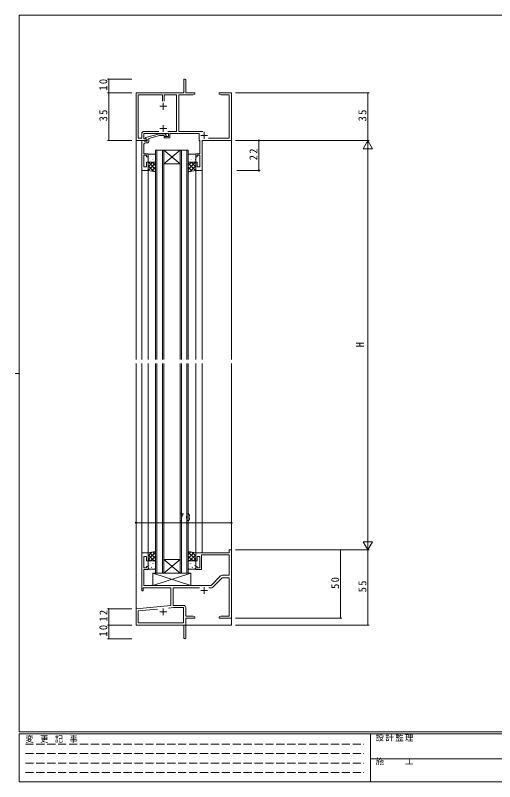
# Model space of a CAD drawing. Units: millimetres, scale not verified. Extents: x -594 to 199, y -420 to 144.
# Drawn here: x -594 to -242, y -420 to 141 of the extents above; entities that cross this region are included whole.
import ezdxf
from ezdxf.enums import TextEntityAlignment as Align

# ---------------------------------------------------------------- set-up
doc = ezdxf.new("R2010")
doc.units = ezdxf.units.MM
doc.header["$LTSCALE"] = 2
doc.linetypes.add('DASHED3', pattern=[4, 3, -1])
for name, color, linetype, lineweight in [('0-1_YKK_ZWAK', 7, 'Continuous', 9), ('0-3_YKK_11', 7, 'Continuous', 9), ('0-4_YKK_12', 2, 'Continuous', 9), ('0-5_YKK_13', 4, 'Continuous', 9), ('0-6_YKK_D', 6, 'Continuous', 9)]:
    doc.layers.add(name, color=color, linetype=linetype, lineweight=lineweight)
doc.styles.add('ＭＳ ゴシック', font='')
doc.styles.get('ＭＳ ゴシック').set_extended_font_data('MS Gothic')

msp = doc.modelspace()

# ---------------------------------------------------------------- linework, layer by layer
at = {"layer": '0-1_YKK_ZWAK'}
for p, q in [((-591.2, -383.6), (-591.2, 141.4)), ((178.8, 141.4), (-591.2, 141.4)), ((-594, -121.1), (-591.2, -121.1)), ((178.8, -383.6), (-591.2, -383.6)), ((-591.2, -420), (-591.2, -385)), ((141, -385), (-591.2, -385)), ((-333.6, -385), (-333.6, -420)), ((-333.6, -403.199), (-204.8, -403.199)), ((-591.2, -420), (141, -420))]:
    msp.add_line(p, q, dxfattribs=at)
at = {"layer": '0-1_YKK_ZWAK', "linetype": 'DASHED3'}
for p, q in [((-586.601, -392.512), (-338.409, -392.512)), ((-586.601, -399.441), (-338.409, -399.441)), ((-586.601, -406.37), (-338.409, -406.37)), ((-586.601, -413.298), (-338.409, -413.298))]:
    msp.add_line(p, q, dxfattribs=at)
at = {"layer": '0-3_YKK_11'}
for p, q in [((-470.479, 84.732), (-470.479, 93.982)), ((-468.979, 93.982), (-468.979, 84.732)), ((-505.479, 84.732), (-470.479, 84.732)), ((-505.479, 49.732), (-505.479, 84.732)), ((-468.979, 84.732), (-462.479, 84.732)), ((-462.479, 84.732), (-462.479, 83.732)), ((-444.479, 84.732), (-440.938, 84.732)), ((-444.479, 83.732), (-444.479, 84.732)), ((-440.938, 84.732), (-440.754, 84.612)), ((-440.754, 84.612), (-440.204, 84.612)), ((-440.204, 84.612), (-440.021, 84.732)), ((-440.021, 84.732), (-439.938, 84.732)), ((-439.938, 84.732), (-439.754, 84.612)), ((-439.754, 84.612), (-439.204, 84.612)), ((-439.204, 84.612), (-439.021, 84.732)), ((-439.021, 84.732), (-435.479, 84.732)), ((-435.479, 84.732), (-435.479, 49.732)), ((-503.849, 83.102), (-503.849, 51.362)), ((-486.129, 83.102), (-503.849, 83.102)), ((-486.129, 78.432), (-486.129, 83.102)), ((-486.129, 78.432), (-486.129, 83.102)), ((-484.829, 83.102), (-484.829, 78.432)), ((-475.709, 83.102), (-484.829, 83.102)), ((-475.709, 56.362), (-475.709, 83.102)), ((-474.079, 83.102), (-474.079, 56.362)), ((-463.571, 83.102), (-474.079, 83.102)), ((-462.479, 83.732), (-463.571, 83.102)), ((-443.388, 83.102), (-444.479, 83.732)), ((-437.109, 83.102), (-443.388, 83.102)), ((-437.109, 51.362), (-437.109, 83.102)), ((-487.979, 74.732), (-482.979, 74.732)), ((-485.479, 77.232), (-485.479, 72.232)), ((-499.679, 56.362), (-488.83, 56.362)), ((-487.979, 58.432), (-482.979, 58.432)), ((-485.479, 60.932), (-485.479, 55.932)), ((-482.129, 56.362), (-475.709, 56.362)), ((-474.079, 56.362), (-456.573, 56.362)), ((-503.849, 51.362), (-501.279, 51.362)), ((-501.279, 51.362), (-501.279, 54.762)), ((-499.649, 54.732), (-499.649, 51.032)), ((-481.579, 54.732), (-499.649, 54.732)), ((-499.649, 51.032), (-498.145, 51.032)), ((-488.376, 54.532), (-498.479, 51.824)), ((-498.479, 51.824), (-498.479, 51.224)), ((-498.479, 51.224), (-497.279, 50.532)), ((-498.145, 51.032), (-497.279, 50.532)), ((-497.279, 50.532), (-497.279, 49.232)), ((-497.279, 50.532), (-497.279, 49.732)), ((-495.979, 51.252), (-488.218, 53.332)), ((-495.979, 49.432), (-495.979, 51.252)), ((-484.431, 54.532), (-488.376, 54.532)), ((-488.218, 53.332), (-484.928, 53.332)), ((-484.928, 53.332), (-484.504, 52.907)), ((-484.779, 52.732), (-481.579, 52.732)), ((-484.779, 51.732), (-484.779, 52.732)), ((-480.579, 51.732), (-484.779, 51.732)), ((-483.655, 53.756), (-484.431, 54.532)), ((-481.579, 52.732), (-481.579, 54.732)), ((-480.579, 54.732), (-480.579, 51.732)), ((-459.109, 54.732), (-480.579, 54.732)), ((-459.109, 49.932), (-459.109, 54.732)), ((-457.979, 53.432), (-452.979, 53.432)), ((-455.479, 55.932), (-455.479, 50.932)), ((-452.24, 51.362), (-437.109, 51.362)), ((-497.279, 49.732), (-505.479, 49.732)), ((-499.579, 49.732), (-501.279, 49.732)), ((-501.279, 49.732), (-501.279, 27.732)), ((-499.769, 45.507), (-499.649, 45.69)), ((-499.769, 44.957), (-499.769, 45.507)), ((-499.649, 44.773), (-499.769, 44.957)), ((-499.649, 45.69), (-499.649, 46.932)), ((-499.279, 49.432), (-499.579, 49.732)), ((-499.079, 49.232), (-499.279, 49.432)), ((-497.279, 49.232), (-499.079, 49.232)), ((-498.649, 47.932), (-497.479, 47.932)), ((-458.909, 49.732), (-459.109, 49.932)), ((-458.709, 49.532), (-458.909, 49.732)), ((-458.709, 39.932), (-458.709, 49.532)), ((-457.079, 49.732), (-457.079, 27.732)), ((-435.479, 49.732), (-457.079, 49.732)), ((-499.769, 44.507), (-499.649, 44.69)), ((-499.769, 43.957), (-499.769, 44.507)), ((-499.649, 43.773), (-499.769, 43.957)), ((-499.649, 44.69), (-499.649, 44.773)), ((-499.649, 39.932), (-499.649, 43.773)), ((-496.679, 39.932), (-499.649, 39.932)), ((-496.679, 37.732), (-496.679, 39.932)), ((-461.679, 39.932), (-458.709, 39.932)), ((-461.679, 37.732), (-461.679, 39.932)), ((-499.649, 38.932), (-497.679, 38.932)), ((-499.649, 30.432), (-499.649, 38.932)), ((-497.679, 38.932), (-497.679, 37.732)), ((-497.679, 37.732), (-496.679, 37.732)), ((-497.679, 33.732), (-497.679, 30.432)), ((-496.679, 33.732), (-497.679, 33.732)), ((-496.679, 27.732), (-496.679, 33.732)), ((-460.679, 37.732), (-461.679, 37.732)), ((-461.679, 33.732), (-460.679, 33.732)), ((-461.679, 27.732), (-461.679, 33.732)), ((-460.679, 38.932), (-460.679, 37.732)), ((-458.709, 38.932), (-460.679, 38.932)), ((-460.679, 33.732), (-460.679, 30.432)), ((-458.709, 30.432), (-458.709, 38.932)), ((-497.679, 30.432), (-499.649, 30.432)), ((-460.679, 30.432), (-458.709, 30.432)), ((-501.279, 27.732), (-496.679, 27.732)), ((-457.079, 27.732), (-461.679, 27.732)), ((-501.279, -252.267), (-496.679, -252.267)), ((-501.279, -280.267), (-501.279, -252.267)), ((-496.679, -252.267), (-496.679, -258.267)), ((-461.679, -252.267), (-437.109, -252.267)), ((-461.679, -258.267), (-461.679, -252.267)), ((-437.109, -250.267), (-435.479, -250.267)), ((-437.109, -252.267), (-437.109, -250.267)), ((-435.479, -250.267), (-435.479, -300.267)), ((-499.649, -254.967), (-499.649, -263.467)), ((-497.679, -254.967), (-499.649, -254.967)), ((-497.679, -258.267), (-497.679, -254.967)), ((-460.679, -254.967), (-460.679, -258.267)), ((-458.679, -254.967), (-460.679, -254.967)), ((-458.679, -263.467), (-458.679, -254.967)), ((-457.479, -253.897), (-457.479, -264.467)), ((-437.109, -253.897), (-457.479, -253.897)), ((-437.109, -268.767), (-437.109, -253.897)), ((-499.649, -263.467), (-497.679, -263.467)), ((-496.679, -258.267), (-497.679, -258.267)), ((-497.679, -262.267), (-496.679, -262.267)), ((-497.679, -263.467), (-497.679, -262.267)), ((-496.679, -262.267), (-496.679, -264.467)), ((-460.679, -258.267), (-461.679, -258.267)), ((-461.679, -262.267), (-460.679, -262.267)), ((-461.679, -264.467), (-461.679, -262.267)), ((-460.679, -262.267), (-460.679, -263.467)), ((-460.679, -263.467), (-458.679, -263.467)), ((-499.649, -264.467), (-499.649, -276.267)), ((-496.679, -264.467), (-499.649, -264.467)), ((-457.479, -264.467), (-461.679, -264.467)), ((-450.479, -276.267), (-443.448, -269.235)), ((-442.317, -268.767), (-437.109, -268.767)), ((-442.234, -270.567), (-449.265, -277.598)), ((-437.109, -270.567), (-442.234, -270.567)), ((-437.109, -298.637), (-437.109, -270.567)), ((-500.279, -280.267), (-501.279, -280.267)), ((-500.279, -277.897), (-500.279, -280.267)), ((-479.979, -277.897), (-500.279, -277.897)), ((-499.649, -276.267), (-450.479, -276.267)), ((-479.979, -291.036), (-479.979, -277.897)), ((-478.179, -278.067), (-478.179, -290.867)), ((-458.904, -278.067), (-478.179, -278.067)), ((-457.979, -279.967), (-452.979, -279.967)), ((-455.479, -277.467), (-455.479, -282.467)), ((-450.397, -278.067), (-452.055, -278.067)), ((-505.479, -293.267), (-479.979, -291.036)), ((-478.179, -290.867), (-470.579, -290.867)), ((-505.479, -305.267), (-505.479, -293.267)), ((-503.849, -294.76), (-489.632, -293.516)), ((-503.849, -303.637), (-503.849, -294.76)), ((-487.979, -295.567), (-482.979, -295.567)), ((-485.479, -293.067), (-485.479, -298.067)), ((-481.746, -292.827), (-477.976, -292.497)), ((-481.746, -292.827), (-477.976, -292.497)), ((-477.976, -292.497), (-470.609, -292.497)), ((-470.609, -292.497), (-470.609, -303.637)), ((-468.979, -292.467), (-468.979, -298.637)), ((-468.979, -298.637), (-463.571, -298.637)), ((-468.979, -300.267), (-468.979, -314.517)), ((-462.479, -300.267), (-468.979, -300.267)), ((-463.571, -298.637), (-462.479, -299.267)), ((-462.479, -299.267), (-462.479, -300.267)), ((-444.479, -299.267), (-443.388, -298.637)), ((-444.479, -300.267), (-444.479, -299.267)), ((-440.938, -300.267), (-444.479, -300.267)), ((-443.388, -298.637), (-437.109, -298.637)), ((-440.754, -300.147), (-440.938, -300.267)), ((-440.204, -300.147), (-440.754, -300.147)), ((-440.021, -300.267), (-440.204, -300.147)), ((-439.938, -300.267), (-440.021, -300.267)), ((-439.754, -300.147), (-439.938, -300.267)), ((-439.204, -300.147), (-439.754, -300.147)), ((-439.021, -300.267), (-439.204, -300.147)), ((-435.479, -300.267), (-439.021, -300.267)), ((-470.479, -305.267), (-505.479, -305.267)), ((-470.609, -303.637), (-503.849, -303.637)), ((-470.479, -309.808), (-470.479, -305.267)), ((-470.359, -309.992), (-470.479, -309.808)), ((-470.479, -310.725), (-470.359, -310.542)), ((-470.479, -314.517), (-470.479, -310.725)), ((-470.359, -310.542), (-470.359, -309.992))]:
    msp.add_line(p, q, dxfattribs=at)
for centre, radius, start, end in [((-469.729, 93.982), 0.75, 359.99998, 180), ((-499.679, 54.762), 1.6, 90, 179.99998), ((-484.079, 53.332), 0.6, 224.99998, 45), ((-498.649, 46.932), 1, 90, 179.99998), ((-497.479, 49.432), 1.5, 270, 359.99998), ((-442.317, -270.367), 1.6, 89.99998, 134.99998), ((-450.397, -276.467), 1.6, 269.99998, 314.99998), ((-470.579, -292.467), 1.6, 0, 89.99998), ((-469.729, -314.517), 0.75, 179.99998, 0)]:
    msp.add_arc(centre, radius, start, end, dxfattribs=at)
at = {"layer": '0-4_YKK_12'}
for p, q in [((-505.479, 79.732), (-505.479, -110.768)), ((-435.479, 79.732), (-435.479, 66.031)), ((-435.479, 64.432), (-435.479, -110.768)), ((-491.179, 42.731), (-491.179, -110.768)), ((-491.179, 42.731), (-485.179, 42.731)), ((-490.179, 42.731), (-490.179, -110.768)), ((-486.179, 42.731), (-486.179, -110.768)), ((-485.179, 42.731), (-485.179, -110.768)), ((-485.179, 42.731), (-473.179, 42.731)), ((-485.179, 42.731), (-473.179, 32.731)), ((-473.179, 42.731), (-485.179, 32.731)), ((-473.179, 42.731), (-473.179, -110.768)), ((-473.179, 42.731), (-467.179, 42.731)), ((-472.179, 42.731), (-472.179, -110.768)), ((-468.179, 42.731), (-468.179, -110.768)), ((-467.179, 42.731), (-467.179, -110.768)), ((-496.679, 28.232), (-496.679, -110.768)), ((-485.179, 32.731), (-473.179, 32.731)), ((-461.679, 28.232), (-461.679, -110.768)), ((-501.279, 28.032), (-501.279, -110.768)), ((-457.079, 28.032), (-457.079, -110.768)), ((-505.479, -113.768), (-505.479, -305.268)), ((-501.279, -113.768), (-501.279, -252.568)), ((-496.679, -113.768), (-496.679, -252.768)), ((-491.179, -267.268), (-491.179, -113.768)), ((-490.179, -267.268), (-490.179, -113.768)), ((-486.179, -267.268), (-486.179, -113.768)), ((-485.179, -267.268), (-485.179, -113.768)), ((-473.179, -267.268), (-473.179, -113.768)), ((-472.179, -267.268), (-472.179, -113.768)), ((-468.179, -267.268), (-468.179, -113.768)), ((-467.179, -267.268), (-467.179, -113.768)), ((-461.679, -113.768), (-461.679, -252.568)), ((-457.079, -113.768), (-457.079, -252.268)), ((-435.479, -113.768), (-435.479, -250.268)), ((-435.479, -251.668), (-435.479, -305.268)), ((-485.179, -257.268), (-473.179, -257.268)), ((-485.179, -267.268), (-473.179, -257.268)), ((-473.179, -267.268), (-485.179, -257.268)), ((-485.179, -267.268), (-491.179, -267.268)), ((-485.179, -267.268), (-473.179, -267.268)), ((-467.179, -267.268), (-473.179, -267.268)), ((-505.479, -305.268), (-492.779, -305.268)), ((-490.979, -305.268), (-435.479, -305.268))]:
    msp.add_line(p, q, dxfattribs=at)
at = {"layer": '0-5_YKK_13'}
for p, q in [((-491.679, 39.732), (-496.179, 39.732)), ((-466.679, 39.732), (-462.179, 39.732)), ((-496.679, 39.232), (-496.679, 34.232)), ((-496.679, 33.732), (-491.179, 33.732)), ((-496.679, 27.732), (-496.679, 33.732)), ((-496.679, 30.379), (-493.326, 33.732)), ((-496.679, 33.207), (-496.155, 33.732)), ((-496.543, 37.223), (-496.497, 37.312)), ((-491.179, 28.456), (-496.455, 33.732)), ((-496.372, 35.809), (-496.365, 35.817)), ((-496.179, 33.732), (-491.679, 33.732)), ((-495.945, 34.352), (-495.901, 34.376)), ((-495.302, 36.544), (-495.258, 36.568)), ((-494.71, 38.434), (-494.667, 38.458)), ((-494.552, 33.826), (-494.546, 33.834)), ((-494.397, 38.014), (-494.39, 38.021)), ((-493.868, 33.92), (-493.824, 33.944)), ((-493.654, 35.699), (-493.607, 35.787)), ((-491.179, 31.284), (-493.627, 33.732)), ((-493.277, 35.81), (-493.233, 35.834)), ((-492.634, 38.001), (-492.59, 38.025)), ((-492.611, 35.994), (-492.604, 36.001)), ((-491.2, 35.377), (-491.179, 35.389)), ((-491.179, 34.232), (-491.179, 39.232)), ((-491.179, 33.732), (-491.179, 26.732)), ((-467.179, 34.232), (-467.179, 39.232)), ((-467.158, 35.377), (-467.179, 35.389)), ((-467.179, 33.732), (-467.179, 26.732)), ((-461.679, 33.732), (-467.179, 33.732)), ((-467.179, 28.456), (-461.903, 33.732)), ((-467.179, 31.284), (-464.732, 33.732)), ((-462.179, 33.732), (-466.679, 33.732)), ((-465.725, 38.001), (-465.769, 38.025)), ((-465.748, 35.994), (-465.755, 36.001)), ((-465.082, 35.81), (-465.126, 35.834)), ((-461.679, 30.379), (-465.032, 33.732)), ((-464.705, 35.699), (-464.752, 35.787)), ((-464.491, 33.92), (-464.534, 33.944)), ((-463.962, 38.014), (-463.969, 38.021)), ((-463.807, 33.826), (-463.813, 33.834)), ((-463.648, 38.434), (-463.692, 38.458)), ((-463.057, 36.544), (-463.101, 36.568)), ((-462.414, 34.352), (-462.458, 34.376)), ((-461.679, 33.207), (-462.204, 33.732)), ((-461.987, 35.809), (-461.994, 35.817)), ((-461.816, 37.223), (-461.862, 37.312)), ((-461.679, 39.232), (-461.679, 34.232)), ((-461.679, 27.732), (-461.679, 33.732)), ((-492.529, 26.977), (-496.679, 31.127)), ((-495.986, 27.606), (-496.679, 28.299)), ((-496.526, 27.704), (-491.179, 33.05)), ((-494.133, 27.269), (-491.179, 30.222)), ((-461.833, 27.704), (-467.179, 33.05)), ((-464.226, 27.269), (-467.179, 30.222)), ((-465.83, 26.977), (-461.679, 31.127)), ((-462.373, 27.606), (-461.679, 28.299)), ((-491.179, 26.732), (-496.679, 27.732)), ((-491.739, 26.834), (-491.179, 27.393)), ((-467.179, 26.732), (-461.679, 27.732)), ((-466.62, 26.834), (-467.179, 27.393)), ((-491.179, -251.268), (-496.679, -252.268)), ((-496.679, -254.528), (-493.918, -251.766)), ((-496.679, -257.356), (-491.179, -251.856)), ((-496.679, -252.268), (-496.679, -258.268)), ((-491.179, -256.451), (-495.565, -252.066)), ((-491.179, -253.622), (-493.171, -251.63)), ((-491.179, -258.268), (-491.179, -251.268)), ((-467.179, -258.268), (-467.179, -251.268)), ((-467.179, -251.268), (-461.679, -252.268)), ((-467.179, -253.622), (-465.188, -251.63)), ((-461.679, -257.356), (-467.179, -251.856)), ((-467.179, -256.451), (-462.794, -252.066)), ((-461.679, -254.528), (-464.441, -251.766)), ((-461.679, -252.268), (-461.679, -258.268)), ((-492.19, -258.268), (-496.679, -253.779)), ((-495.019, -258.268), (-496.679, -256.608)), ((-494.763, -258.268), (-491.179, -254.684)), ((-491.935, -258.268), (-491.179, -257.513)), ((-463.596, -258.268), (-467.179, -254.684)), ((-466.424, -258.268), (-467.179, -257.513)), ((-466.169, -258.268), (-461.679, -253.779)), ((-463.34, -258.268), (-461.679, -256.608)), ((-496.679, -258.268), (-491.179, -258.268)), ((-496.679, -263.768), (-496.679, -258.768)), ((-496.235, -263.705), (-496.191, -263.728)), ((-496.179, -258.268), (-491.679, -258.268)), ((-496.043, -261.76), (-495.997, -261.848)), ((-495.872, -260.346), (-495.865, -260.353)), ((-495.445, -258.889), (-495.401, -258.913)), ((-494.802, -261.081), (-494.758, -261.105)), ((-494.21, -262.97), (-494.167, -262.994)), ((-494.052, -258.363), (-494.046, -258.371)), ((-493.897, -262.551), (-493.89, -262.558)), ((-493.368, -258.457), (-493.324, -258.481)), ((-493.154, -260.235), (-493.107, -260.324)), ((-492.777, -260.346), (-492.733, -260.37)), ((-492.134, -262.538), (-492.09, -262.562)), ((-492.111, -260.531), (-492.104, -260.538)), ((-491.179, -258.768), (-491.179, -263.768)), ((-461.679, -258.268), (-467.179, -258.268)), ((-467.179, -258.768), (-467.179, -263.768)), ((-462.179, -258.268), (-466.679, -258.268)), ((-466.225, -262.538), (-466.269, -262.562)), ((-466.248, -260.531), (-466.255, -260.538)), ((-465.582, -260.346), (-465.626, -260.37)), ((-465.205, -260.235), (-465.252, -260.324)), ((-464.991, -258.457), (-465.034, -258.481)), ((-464.462, -262.551), (-464.469, -262.558)), ((-464.307, -258.363), (-464.313, -258.371)), ((-464.148, -262.97), (-464.192, -262.994)), ((-463.557, -261.081), (-463.601, -261.105)), ((-462.914, -258.889), (-462.958, -258.913)), ((-462.487, -260.346), (-462.494, -260.353)), ((-462.316, -261.76), (-462.362, -261.848)), ((-462.124, -263.705), (-462.167, -263.728)), ((-461.679, -263.768), (-461.679, -258.768)), ((-491.679, -264.268), (-496.179, -264.268)), ((-493.179, -267.268), (-493.179, -276.268)), ((-465.179, -267.268), (-493.179, -267.268)), ((-493.179, -267.268), (-465.179, -276.268)), ((-493.179, -276.268), (-465.179, -267.268)), ((-466.679, -264.268), (-462.179, -264.268)), ((-465.179, -276.268), (-465.179, -267.268)), ((-493.179, -276.268), (-465.179, -276.268))]:
    msp.add_line(p, q, dxfattribs=at)
for centre, start, end in [((-496.179, 39.232), 90, 180), ((-491.679, 39.232), 0, 90), ((-466.679, 39.232), 90, 180), ((-462.179, 39.232), 0, 90), ((-496.179, 34.232), 180, 270), ((-491.679, 34.232), 270, 0), ((-466.679, 34.232), 180, 270), ((-462.179, 34.232), 270, 0), ((-496.179, -258.768), 90, 180), ((-496.179, -263.768), 180, 270), ((-491.679, -258.768), 0, 90), ((-491.679, -263.768), 270, 0), ((-466.679, -258.768), 90, 180), ((-466.679, -263.768), 180, 270), ((-462.179, -258.768), 0, 90), ((-462.179, -263.768), 270, 0)]:
    msp.add_arc(centre, 0.5, start, end, dxfattribs=at)
at = {"layer": '0-6_YKK_D'}
for p, q in [((-508.479, 94.732), (-526.479, 94.732)), ((-525.479, 84.732), (-525.479, 94.732)), ((-508.479, 84.732), (-526.479, 84.732)), ((-508.479, 84.732), (-526.479, 84.732)), ((-525.479, 49.732), (-525.479, 84.732)), ((-432.479, 84.732), (-334.479, 84.732)), ((-335.479, 84.732), (-335.479, 49.732)), ((-508.479, 49.732), (-526.479, 49.732)), ((-432.479, 49.732), (-334.479, 49.732)), ((-432.479, 49.732), (-334.479, 49.732)), ((-431.479, 49.732), (-414.479, 49.732)), ((-415.479, 27.732), (-415.479, 49.732)), ((-335.479, 49.732), (-338.979, 43.67)), ((-335.479, 49.732), (-335.479, 37.607)), ((-335.479, 49.732), (-331.979, 43.67)), ((-338.979, 43.67), (-331.979, 43.67)), ((-335.479, 42.732), (-335.479, -243.268)), ((-431.479, 27.732), (-414.479, 27.732)), ((-505.479, -246.268), (-505.479, -229.268)), ((-435.479, -246.268), (-435.479, -229.268)), ((-505.479, -230.268), (-435.479, -230.268)), ((-335.479, -250.268), (-335.479, -238.144)), ((-331.979, -244.206), (-338.979, -244.206)), ((-335.479, -250.268), (-338.979, -244.206)), ((-335.479, -250.268), (-331.979, -244.206)), ((-432.479, -250.268), (-354.479, -250.268)), ((-432.479, -250.268), (-334.479, -250.268)), ((-355.479, -250.268), (-355.479, -300.267)), ((-335.479, -250.267), (-335.479, -305.267)), ((-508.479, -293.264), (-526.479, -293.264)), ((-525.479, -305.264), (-525.479, -293.264)), ((-432.479, -300.267), (-354.479, -300.267)), ((-508.479, -305.264), (-526.479, -305.264)), ((-508.479, -305.264), (-526.479, -305.264)), ((-525.479, -305.264), (-525.479, -315.264)), ((-432.479, -305.267), (-334.479, -305.267)), ((-508.479, -315.264), (-526.479, -315.264))]:
    msp.add_line(p, q, dxfattribs=at)
for centre in [(-415.479, 49.732), (-415.479, 27.732), (-505.479, -230.268), (-435.479, -230.268)]:
    msp.add_circle(centre, 0.425, dxfattribs=at)
for centre, start, end in [((-525.479, 94.732), 90, 270), ((-525.479, 94.732), 270, 90), ((-525.479, 84.732), 90, 270), ((-525.479, 84.732), 90, 270), ((-525.479, 84.732), 270, 90), ((-525.479, 84.732), 270, 90), ((-335.479, 84.732), 90, 270), ((-335.479, 84.732), 270, 90), ((-525.479, 49.732), 90, 270), ((-525.479, 49.732), 270, 90), ((-355.479, -250.268), 90, 270), ((-355.479, -250.268), 270, 90), ((-525.479, -293.264), 90, 270), ((-525.479, -293.264), 270, 90), ((-355.479, -300.267), 90, 270), ((-355.479, -300.267), 270, 90), ((-525.479, -305.264), 90, 270), ((-525.479, -305.264), 90, 270), ((-525.479, -305.264), 270, 90), ((-525.479, -305.264), 270, 90), ((-335.479, -305.267), 90, 270), ((-335.479, -305.267), 270, 90), ((-525.479, -315.264), 90, 270), ((-525.479, -315.264), 270, 90)]:
    msp.add_arc(centre, 0.106, start, end, dxfattribs=at)

# ---------------------------------------------------------------- texts
at = {"layer": '0-1_YKK_ZWAK', "char_height": 4.399, "attachment_point": 7, "style": 'ＭＳ ゴシック'}
for s, insert in [('\\T1.22;\\W0.95;変\\~更\\~記\\~事', (-586.486, -391.447)), ('\\T1.17;設計監理', (-329.831, -390.533)), ('\\T1.17;施\u3000\u3000工', (-329.831, -407.854))]:
    msp.add_mtext(s, dxfattribs=dict(at, insert=insert))
at = {"layer": '0-6_YKK_D', "color": 7, "style": 'ＭＳ ゴシック'}
msp.add_text('H', height=5.865, rotation=90, dxfattribs=at).set_placement((-336.479, -101.869), align=Align.BOTTOM_LEFT)
at = {"layer": '0-6_YKK_D', "color": 7, "char_height": 5.865, "attachment_point": 7, "rotation": 90, "style": 'ＭＳ ゴシック'}
for s, insert in [('\\T1.27;\\W0.95;10', (-526.479, 86.212)), ('\\T1.27;\\W0.95;35', (-526.479, 63.712)), ('\\T1.27;\\W0.95;35', (-336.479, 63.712)), ('\\T1.27;\\W0.95;22', (-416.479, 35.212)), ('\\T1.27;\\W0.95;50', (-356.479, -278.788)), ('\\T1.27;\\W0.95;55', (-336.479, -281.287)), ('\\T1.27;\\W0.95;12', (-526.479, -302.784)), ('\\T1.27;\\W0.95;10', (-526.479, -313.784))]:
    msp.add_mtext(s, dxfattribs=dict(at, insert=insert))
at = {"layer": '0-6_YKK_D', "color": 7, "insert": (-473.999, -229.268), "char_height": 5.865, "attachment_point": 7, "style": 'ＭＳ ゴシック'}
msp.add_mtext('\\T1.27;\\W0.95;70', dxfattribs=at)

doc.saveas('drawing.dxf')
